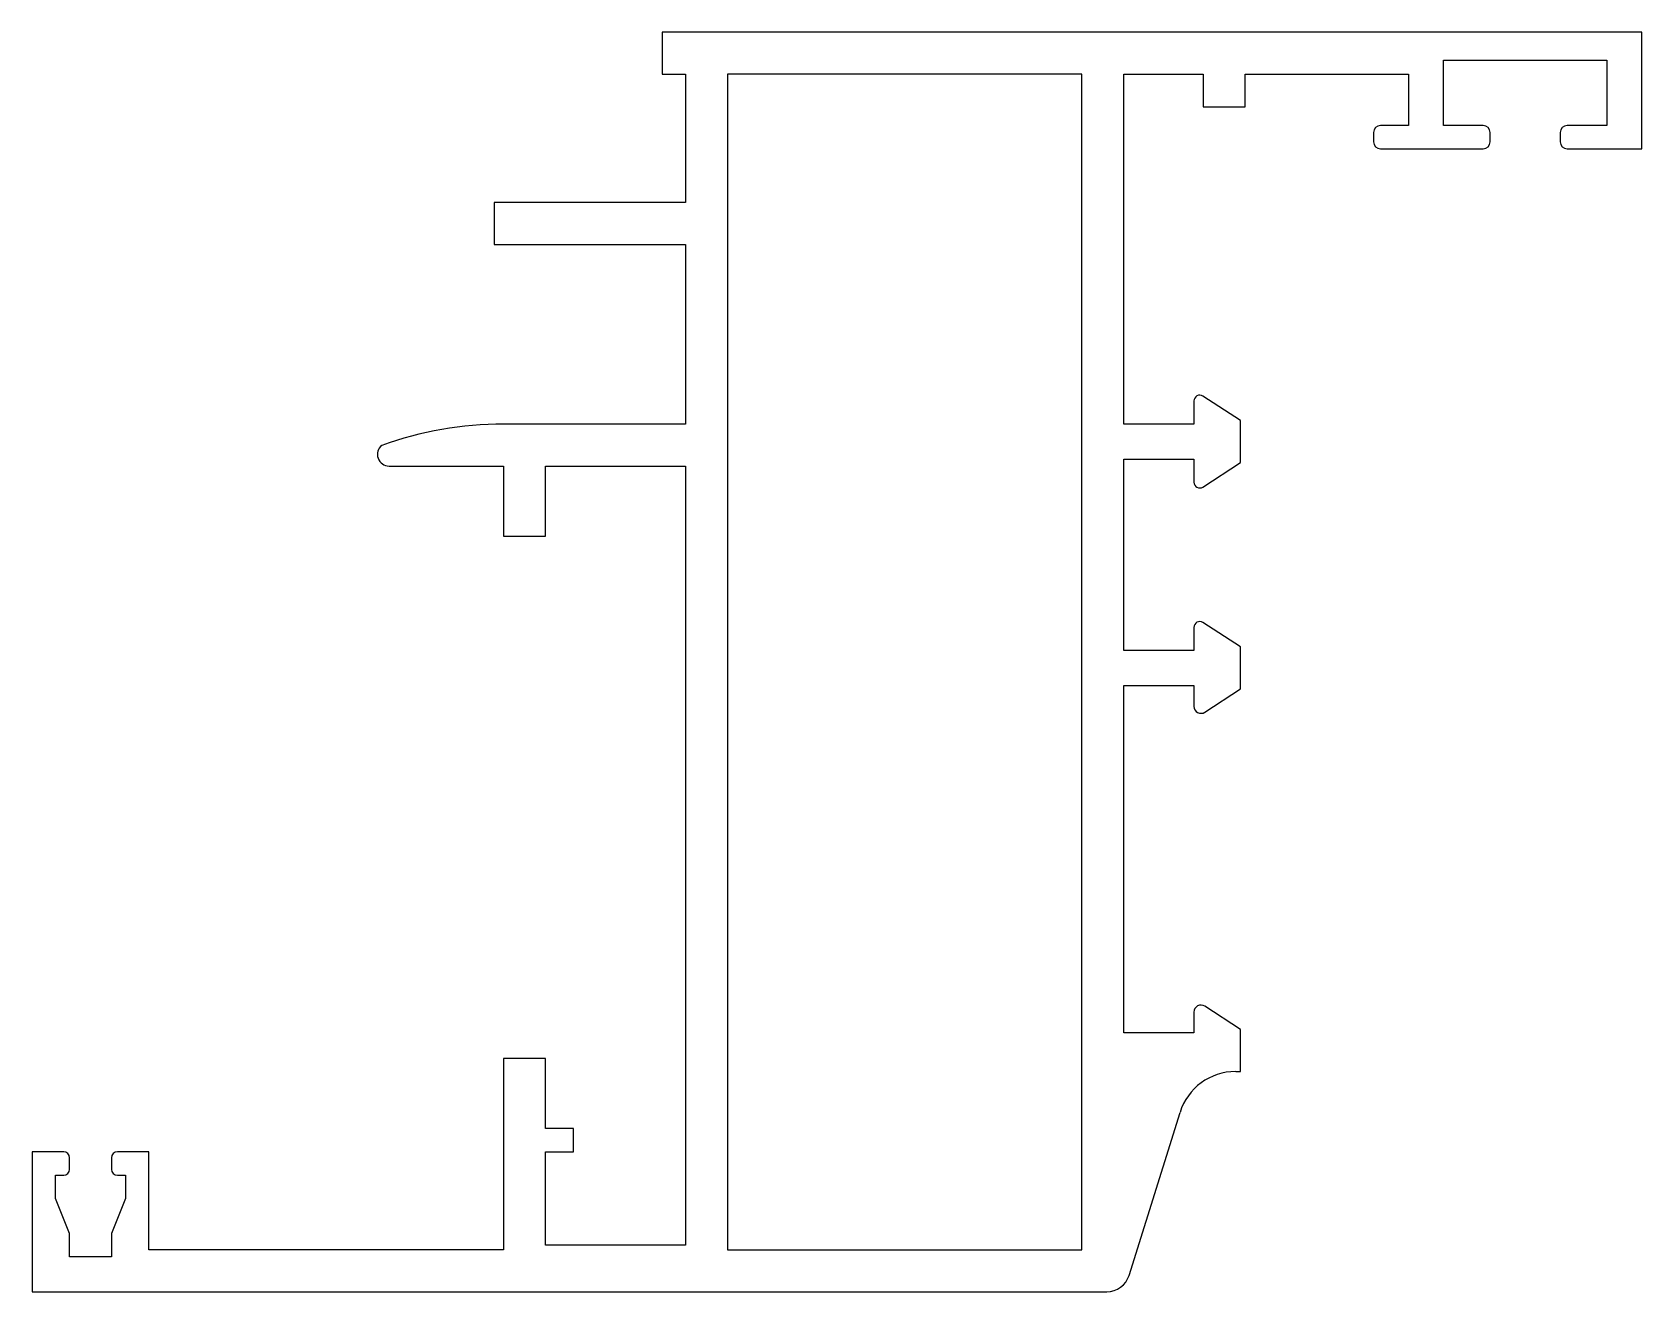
# Model space of a CAD drawing. Extents: x 769.8 to 838.8, y 464.3 to 518.3.
import ezdxf

# ---------------------------------------------------------------- set-up
doc = ezdxf.new("R2010")
doc.units = 0
doc.layers.add('ANA', color=220, linetype='CONTINUOUS')

msp = doc.modelspace()

# ---------------------------------------------------------------- linework, layer by layer
at = {"layer": 'ANA', "color": 0}
for p, q in [((838.758, 518.291), (796.758, 518.291)), ((796.758, 518.291), (796.758, 516.491)), ((838.758, 513.291), (838.758, 518.291)), ((830.258, 514.291), (830.258, 517.091)), ((830.258, 517.091), (837.258, 517.091)), ((837.258, 517.091), (837.258, 514.291)), ((796.758, 516.491), (797.758, 516.491)), ((797.758, 516.491), (797.758, 510.991)), ((814.758, 516.491), (799.558, 516.491)), ((799.558, 516.491), (799.558, 466.091)), ((814.758, 466.091), (814.758, 516.491)), ((816.558, 501.491), (816.558, 516.491)), ((816.558, 516.491), (819.958, 516.491)), ((819.958, 516.491), (819.958, 515.091)), ((821.758, 515.091), (821.758, 516.491)), ((821.758, 516.491), (828.758, 516.491)), ((828.758, 516.491), (828.758, 514.291)), ((819.958, 515.091), (821.758, 515.091)), ((828.758, 514.291), (827.558, 514.291)), ((831.958, 514.291), (830.258, 514.291)), ((837.258, 514.291), (835.558, 514.291)), ((827.258, 513.991), (827.258, 513.591)), ((832.258, 513.591), (832.258, 513.991)), ((835.258, 513.991), (835.258, 513.591)), ((827.558, 513.291), (828.758, 513.291)), ((828.758, 513.291), (831.958, 513.291)), ((835.558, 513.291), (838.758, 513.291)), ((797.758, 510.991), (789.558, 510.991)), ((789.558, 510.991), (789.558, 509.191)), ((789.558, 509.191), (797.758, 509.191)), ((797.758, 509.191), (797.758, 501.491)), ((819.558, 502.48), (819.558, 501.491)), ((821.558, 501.641), (819.944, 502.69)), ((821.558, 499.841), (821.558, 501.641)), ((797.758, 501.491), (789.969, 501.491)), ((819.558, 501.491), (816.558, 501.491)), ((785.058, 499.691), (789.958, 499.691)), ((789.958, 499.691), (789.958, 496.691)), ((791.758, 496.691), (791.758, 499.691)), ((791.758, 499.691), (797.758, 499.691)), ((797.758, 499.691), (797.758, 466.291)), ((816.558, 491.787), (816.558, 499.991)), ((816.558, 499.991), (819.558, 499.991)), ((819.558, 499.991), (819.558, 499.001)), ((819.944, 498.792), (821.558, 499.841)), ((789.958, 496.691), (791.758, 496.691)), ((819.558, 492.776), (819.558, 491.787)), ((821.558, 491.937), (819.944, 492.986)), ((819.558, 491.787), (816.558, 491.787)), ((821.558, 490.137), (821.558, 491.937)), ((816.558, 475.386), (816.558, 490.287)), ((816.558, 490.287), (819.558, 490.287)), ((819.558, 490.287), (819.558, 489.39)), ((820.021, 489.138), (821.558, 490.137)), ((819.558, 476.283), (819.558, 475.386)), ((821.558, 475.536), (820.021, 476.535)), ((821.558, 473.736), (821.558, 475.536)), ((819.558, 475.386), (816.558, 475.386)), ((791.758, 474.291), (789.958, 474.291)), ((789.958, 474.291), (789.958, 466.091)), ((791.758, 471.291), (791.758, 474.291)), ((821.348, 473.736), (821.558, 473.736)), ((816.777, 464.992), (818.962, 471.982)), ((792.958, 471.291), (791.758, 471.291)), ((792.958, 470.291), (792.958, 471.291)), ((771.108, 470.291), (769.758, 470.291)), ((769.758, 470.291), (769.758, 464.291)), ((771.358, 469.541), (771.358, 470.041)), ((773.158, 470.041), (773.158, 469.541)), ((774.758, 470.291), (773.408, 470.291)), ((774.758, 466.091), (774.758, 470.291)), ((791.758, 466.291), (791.758, 470.291)), ((791.758, 470.291), (792.958, 470.291)), ((770.758, 468.291), (770.758, 469.291)), ((770.758, 469.291), (771.108, 469.291)), ((773.408, 469.291), (773.758, 469.291)), ((773.758, 469.291), (773.758, 468.291)), ((771.358, 466.791), (770.758, 468.291)), ((773.758, 468.291), (773.158, 466.791)), ((771.358, 465.791), (771.358, 466.791)), ((773.158, 466.791), (773.158, 465.791)), ((773.158, 465.791), (771.358, 465.791)), ((789.958, 466.091), (774.758, 466.091)), ((797.758, 466.291), (791.758, 466.291)), ((799.558, 466.091), (814.758, 466.091)), ((769.758, 464.291), (815.822, 464.291))]:
    msp.add_line(p, q, dxfattribs=at)
for centre, radius, start, end in [((827.558, 513.991), 0.3, 90, 180), ((831.958, 513.991), 0.3, 360, 90), ((835.558, 513.991), 0.3, 90, 180), ((827.558, 513.591), 0.3, 180, 270), ((831.958, 513.591), 0.3, 270, 0), ((835.558, 513.591), 0.3, 180, 270), ((819.808, 502.48), 0.25, 56.97613, 180), ((789.942, 486.219), 15.271, 89.8993, 109.91214), ((785.058, 500.191), 0.5, 129.27837, 270), ((819.808, 499.001), 0.25, 180, 303.02387), ((819.808, 492.776), 0.25, 56.97613, 180), ((819.858, 489.39), 0.3, 180, 303.02387), ((819.858, 476.283), 0.3, 56.97613, 180), ((821.348, 471.236), 2.5, 90, 162.63758), ((771.108, 470.041), 0.25, 0, 90), ((773.408, 470.041), 0.25, 90, 180), ((771.108, 469.541), 0.25, 270, 0), ((773.408, 469.541), 0.25, 180, 270), ((815.822, 465.291), 1, 270, 342.63758)]:
    msp.add_arc(centre, radius, start, end, dxfattribs=at)

doc.saveas('drawing.dxf')
